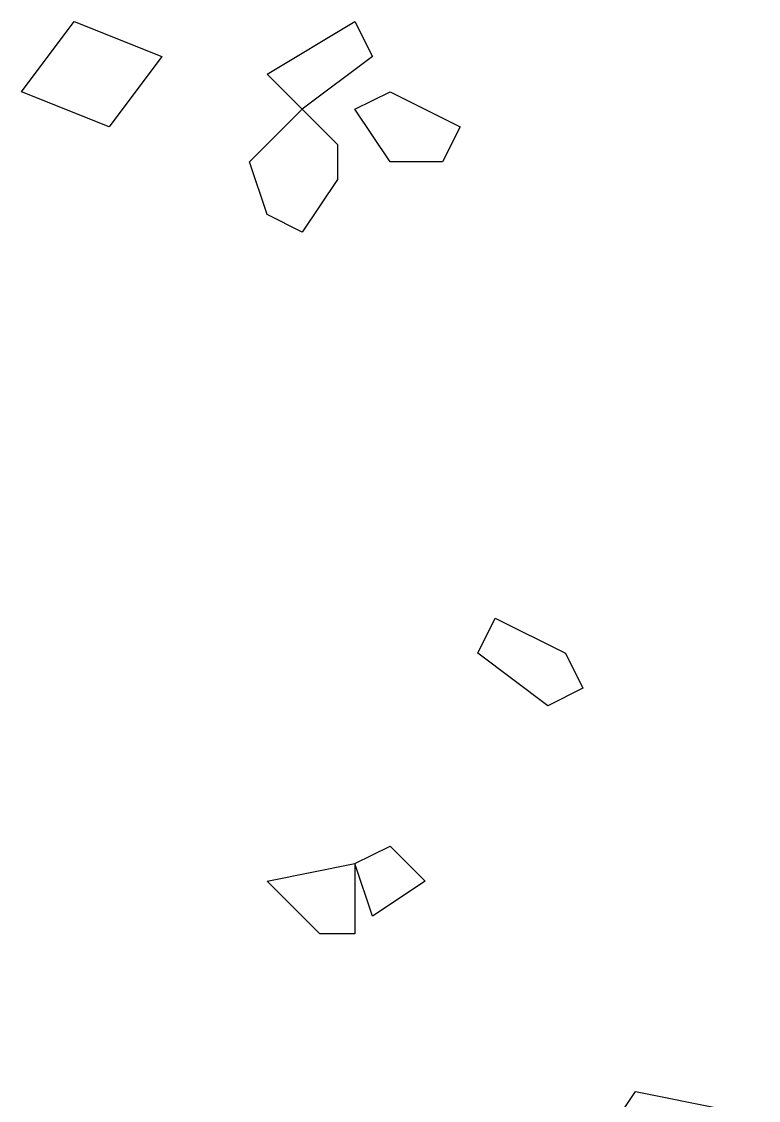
# Model space of a CAD drawing. Header units: metres. Extents: x 0.02 to 2.11, y -20.73 to -16.59.
# Drawn here: x 1.05 to 1.47, y -18.805 to -18.19 of the extents above; entities that cross this region are included whole.
import ezdxf

# ---------------------------------------------------------------- set-up
doc = ezdxf.new("R2010")
doc.units = ezdxf.units.M
doc.header["$LTSCALE"] = 25
doc.header["$MEASUREMENT"] = 0
doc.layers.add('STEINE', color=4, linetype='CONTINUOUS')

msp = doc.modelspace()

# ---------------------------------------------------------------- linework, layer by layer
at = {"layer": 'STEINE'}
for points in [[(1.05, -18.23), (1.08, -18.19), (1.13, -18.21), (1.1, -18.25), (1.05, -18.23)], [(1.21, -18.24), (1.19, -18.22), (1.24, -18.19), (1.25, -18.21), (1.21, -18.24)], [(1.26, -18.27), (1.24, -18.24), (1.26, -18.23), (1.3, -18.25), (1.29, -18.27), (1.26, -18.27)], [(1.21, -18.31), (1.19, -18.3), (1.18, -18.27), (1.21, -18.24), (1.23, -18.26), (1.23, -18.28), (1.21, -18.31)], [(1.37, -18.57), (1.35, -18.58), (1.31, -18.55), (1.32, -18.53), (1.36, -18.55), (1.37, -18.57)], [(1.28, -18.68), (1.25, -18.7), (1.24, -18.67), (1.26, -18.66), (1.28, -18.68), (1.25, -18.7)], [(1.24, -18.71), (1.22, -18.71), (1.19, -18.68), (1.24, -18.67), (1.24, -18.71)], [(1.46, -18.87), (1.38, -18.83), (1.4, -18.8), (1.45, -18.81), (1.47, -18.84), (1.46, -18.87)]]:
    msp.add_lwpolyline(points, dxfattribs=at)

doc.saveas('drawing.dxf')
